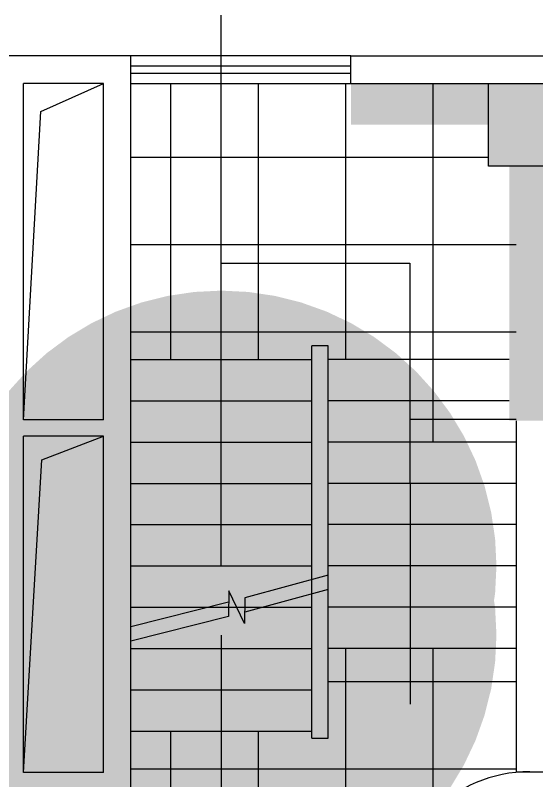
# Model space of a CAD drawing. Header units: centimetres. Extents: x 8510 to 16419, y -974 to 2536.
# Drawn here: x 11817 to 12196, y 1316 to 1872 of the extents above; entities that cross this region are included whole.
import ezdxf

# ---------------------------------------------------------------- set-up
doc = ezdxf.new("R2010")
doc.units = ezdxf.units.CM
for name, color, linetype in [('楼梯', 6, 'Continuous'), ('灰', 8, 'Continuous'), ('窗线', 2, 'Continuous'), ('轴线', 1, 'Continuous')]:
    doc.layers.add(name, color=color, linetype=linetype)
doc.styles.get("Standard").update_dxf_attribs({"font": 'arial.ttf'})
doc.dimstyles.new('副本A3', dxfattribs={"dimscale": 100, "dimtxt": 2.5, "dimasz": 2.5, "dimexe": 1.25, "dimexo": 0.625, "dimtad": 1, "dimdec": 0, "dimtxsty": 'Standard', "dimblk": 'ARCHTICK', "dimcen": 2.5, "dimclrd": 2, "dimclre": 2, "dimclrt": 3, "dimadec": 0, "dimazin": 0, "dimtfac": 1, "dimtdec": 0, "dimtmove": 2, "dimatfit": 3, "dimldrblk": 'DOT', "dimfxl": 1, "dimarcsym": 0})

# ---------------------------------------------------------------- blocks, each defined once
blk = doc.blocks.new('1')
at = {"layer": '楼梯'}
blk.add_lwpolyline([(3442.752450754604, 18714.87310977055), (2692.752450754604, 18714.87310977055), (2692.752450754604, 18754.87310977055), (3442.752450754604, 18754.87310977055)], close=True, dxfattribs=at)
blk.add_arc((3442.752450754604, 18714.87310977055), 750, 90, 180, dxfattribs=at)
blk = doc.blocks.new('_ArchTick')
at = {"color": 0, "linetype": 'ByBlock', "const_width": 0.15}
blk.add_lwpolyline([(-0.5, -0.5), (0.5, 0.5)], dxfattribs=at)

msp = doc.modelspace()

# ---------------------------------------------------------------- hatches: boundary and pattern name
at = {"layer": '灰'}
h = msp.add_hatch(dxfattribs=at)
h.set_pattern_fill('NET', scale=20, style=0)
h.set_pattern_definition([(0, (-30424.80347388254, -1596.860553251454), (0, 63.5), []), (90, (-30424.80347388254, -1596.860553251454), (-63.5, 3.888125173386048e-15), [])])
h.paths.add_polyline_path([(12180.57706739397, 1762.126757725599), (12160.57706739398, 1762.126757725599), (12160.57706739398, 1822.126757725599), (12060.57706739398, 1822.126757725599), (11900.57706739398, 1822.126757725599), (11900.57706739398, 1621.626757725593), (12032.07706739397, 1621.626757725593), (12032.07706739398, 1631.626757725593), (12044.07706739398, 1631.626757725593), (12044.07706739398, 1621.626757725593), (12103.35122461777, 1621.626757725593), (12103.40532199119, 1561.626757725593), (12180.57706739398, 1561.626757725593)])
h.paths.add_polyline_path([(12190.57706739397, 1322.126757725599), (12180.57706739398, 1322.126757725599), (12180.57706739398, 1411.626757725593), (12044.07706739398, 1411.626757725593), (12044.07706739398, 1346.626757725593), (12032.07706739398, 1346.626757725593), (12032.07706739398, 1351.626757725593), (11900.57706739398, 1351.626757725596), (11900.57706739398, 1310.82363987276, -0.3717148702485448), (11997.09192232506, 1210.315646614486), (11997.24373406065, 1210.315646614486), (11997.24373406064, 1204.626757725599), (12160.57706739398, 1204.626757725599), (12160.57706739398, 1209.626757725599), (12180.57706739398, 1209.626757725599), (12180.57706739398, 1222.157997963028), (12090.6083076314, 1222.157997963028), (12090.6083076314, 1227.489665150363), (12090.75058667132, 1227.489665150363, -0.3986701384414159)])

# ---------------------------------------------------------------- linework, layer by layer
at = {"layer": '楼梯', "color": 7}
for p, q in [((12044.07706739398, 1631.626757725593), (12032.07706739398, 1631.626757725593)), ((12032.07706739398, 1346.626757725593), (12032.07706739398, 1631.626757725593)), ((12044.07706739398, 1346.626757725593), (12044.07706739398, 1631.626757725593)), ((11900.57706739398, 1621.626757725593), (12032.07706739398, 1621.626757725593)), ((12175.57706739398, 1621.626757725593), (12044.07706739398, 1621.626757725593)), ((11900.57706739398, 1591.626757725593), (12032.07706739398, 1591.626757725593)), ((12175.57706739398, 1591.626757725593), (12044.07706739398, 1591.626757725593)), ((11900.57706739398, 1561.626757725593), (12032.07706739398, 1561.626757725593)), ((12180.57706739398, 1561.626757725593), (12044.07706739398, 1561.626757725593)), ((11900.57706739398, 1531.626757725593), (12032.07706739398, 1531.626757725593)), ((12180.57706739398, 1531.626757725593), (12044.07706739398, 1531.626757725593)), ((11900.57706739398, 1501.626757725593), (12032.07706739398, 1501.626757725593)), ((12180.57706739398, 1501.626757725593), (12044.07706739398, 1501.626757725593)), ((11900.57706739398, 1471.626757725593), (12032.07706739398, 1471.626757725593)), ((12180.57706739398, 1471.626757725593), (12044.07706739398, 1471.626757725593)), ((11900.57706739398, 1441.626757725593), (12032.07706739398, 1441.626757725593)), ((12180.57706739398, 1441.626757725593), (12044.07706739398, 1441.626757725593)), ((11900.57706739398, 1411.626757725593), (12032.07706739398, 1411.626757725593)), ((12180.57706739398, 1411.626757725593), (12044.07706739398, 1411.626757725593)), ((11900.57706739398, 1381.626757725593), (12032.07706739398, 1381.626757725593)), ((11900.57706739398, 1351.626757725593), (12032.07706739398, 1351.626757725593)), ((12032.07706739398, 1346.626757725593), (12044.07706739398, 1346.626757725593))]:
    msp.add_line(p, q, dxfattribs=at)
at = {"layer": '窗线', "color": 7}
for p, q in [((12060.57706739398, 1842.126757725599), (11900.57706739398, 1842.126757725599)), ((12060.57706739398, 1834.626757725599), (11900.57706739398, 1834.626757725599)), ((11900.57706739398, 1829.626757725599), (12060.57706739398, 1829.626757725599)), ((11835.15142871279, 1801.795343176785), (11880.57706739398, 1822.126757725599)), ((11900.57706739398, 1822.126757725599), (12060.57706739398, 1822.126757725599)), ((11822.57706739398, 1577.876757725599), (11835.15142871279, 1801.795343176785)), ((12103.28810781408, 1691.63030838104), (12103.57706739398, 1371.142016709788)), ((11835.93731344938, 1548.826917319625), (11880.57706739398, 1565.876757725599)), ((11822.57706739398, 1321.626757725599), (11835.93731344938, 1548.826917319625)), ((12044.07706739398, 1464.831993214754), (11983.41280396003, 1448.397529695308)), ((11971.68299333631, 1453.536745854598), (11971.51210701671, 1434.855985755878)), ((11983.24191764043, 1429.716769596594), (11971.68299333631, 1453.536745854598)), ((12044.07706739398, 1454.479756072868), (11983.3178671158, 1438.01932964047)), ((11983.41280396003, 1448.397529695308), (11983.24191764043, 1429.716769596594)), ((11971.60704386093, 1445.234185810728), (11900.57706739398, 1427.383346582504)), ((11971.51210701671, 1434.855985755878), (11900.57706739398, 1417.030584778401))]:
    msp.add_line(p, q, dxfattribs=at)
at = {"layer": '轴线', "color": 7}
for p, q in [((11900.57706739398, 1842.126757725599), (11810.57706739398, 1842.126757725599)), ((11900.57706739398, 1309.626757725599), (11900.57706739398, 1842.126757725599)), ((12060.57706739398, 1822.126757725599), (12060.57706739398, 1842.126757725599)), ((12060.57706739398, 1842.126757725599), (12320.57706739398, 1842.126757725602)), ((11880.57706739398, 1822.126757725599), (11822.57706739398, 1822.126757725599)), ((11822.57706739398, 1577.876757725599), (11822.57706739398, 1822.126757725599)), ((11880.57706739398, 1577.876757725599), (11880.57706739398, 1822.126757725599)), ((12060.57706739398, 1822.126757725599), (12320.57706739398, 1822.126757725602)), ((11880.57706739398, 1577.876757725599), (11822.57706739398, 1577.876757725599)), ((12180.57706739398, 1577.126757725599), (12180.57706739398, 1322.126757725599)), ((11822.57706739398, 1321.626757725599), (11822.57706739398, 1565.876757725599)), ((11880.57706739398, 1565.876757725599), (11822.57706739398, 1565.876757725599)), ((11880.57706739398, 1321.626757725599), (11880.57706739398, 1565.876757725599)), ((11880.57706739398, 1321.626757725599), (11822.57706739398, 1321.626757725599)), ((12180.57706739398, 1322.126757725599), (12200.57706739398, 1322.126757725599))]:
    msp.add_line(p, q, dxfattribs=at)
msp.add_lwpolyline([(12160.57706739398, 1822.126757725599), (12220.57706739398, 1822.126757725599), (12220.57706739398, 1762.126757725599), (12160.57706739398, 1762.126757725599)], close=True, dxfattribs=at)
for points in [[(12060.57706739398, 1822.126757725599), (12320.57706739398, 1822.126757725599), (12060.57706739398, 1792.126757725599), (12320.57706739398, 1792.126757725599)], [(12160.57706739398, 1822.126757725599), (12220.57706739398, 1822.126757725599), (12160.57706739398, 1762.126757725599), (12220.57706739398, 1762.126757725599)], [(12175.57706739398, 1762.126757725599), (12205.57706739398, 1762.126757725599), (12175.57706739398, 1577.126757725599), (12205.57706739398, 1577.126757725599)]]:
    msp.add_solid(points, dxfattribs=at)

# ---------------------------------------------------------------- block references
at = {"layer": '楼梯', "color": 7, "xscale": 0.133291679683316, "yscale": 0.1332916796847712, "zscale": 0.133291679683316}
msp.add_blockref('1', (11731.68681049864, -1272.378873900589), dxfattribs=at)

# ---------------------------------------------------------------- leaders
at = {"layer": '楼梯', "color": 7}
for points, override in [([(11966.32706739398, 1471.626757725593), (11966.32706739398, 1691.63030838104), (12103.28810781408, 1691.63030838104)], {"dimasz": 4, "dimtad": 0}), ([(11966.32706739398, 1421.392501697218), (11966.32706739398, 1281.861013753971)], {"dimasz": 4, "dimgap": 0.625, "dimtad": 0})]:
    msp.add_leader(points, dimstyle='副本A3', override=override, dxfattribs=at)

doc.saveas('drawing.dxf')
